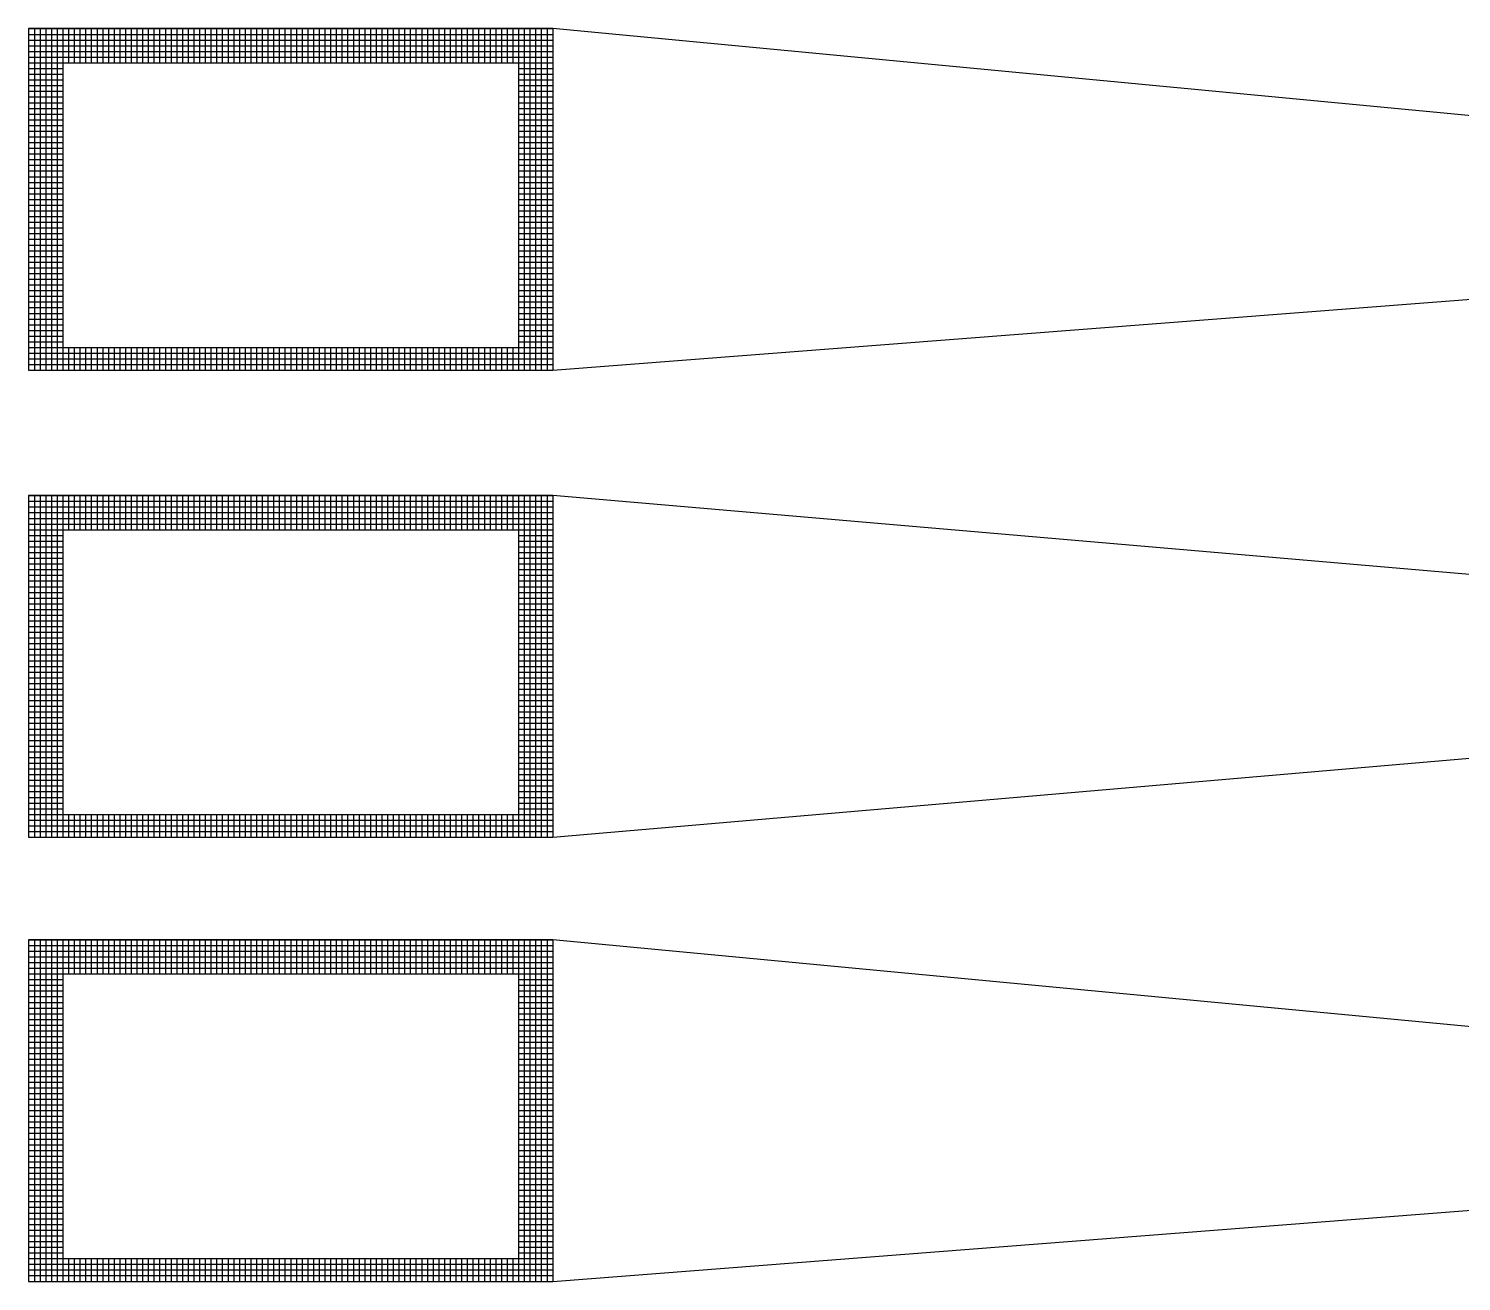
# Model space of a CAD drawing. Header units: millimetres. Extents: x 47.1 to 79.5, y 108.9 to 151.3.
# Drawn here: x 47.1 to 59.68, y 122.7 to 133.7 of the extents above; entities that cross this region are included whole.
import ezdxf

# ---------------------------------------------------------------- set-up
doc = ezdxf.new("R2010")
doc.units = ezdxf.units.MM
doc.layers.add('Adhesion Layer', color=52, linetype='Continuous')
doc.layers.add('Foil', color=5, linetype='Continuous')

msp = doc.modelspace()

# ---------------------------------------------------------------- linework, layer by layer
at = {"layer": 'Adhesion Layer'}
for p, q in [((47.1, 133.7), (51.7, 133.7)), ((47.1, 133.7), (47.1, 130.7)), ((47.15, 133.7), (47.15, 130.7)), ((47.2, 133.7), (47.2, 130.7)), ((47.25, 133.7), (47.25, 130.7)), ((47.3, 133.7), (47.3, 130.7)), ((47.35, 133.7), (47.35, 130.7)), ((47.4, 133.7), (47.4, 130.7)), ((47.45, 133.7), (47.45, 133.4)), ((47.5, 133.7), (47.5, 133.4)), ((47.55, 133.7), (47.55, 133.4)), ((47.6, 133.7), (47.6, 133.4)), ((47.65, 133.7), (47.65, 133.4)), ((47.7, 133.7), (47.7, 133.4)), ((47.75, 133.7), (47.75, 133.4)), ((47.8, 133.7), (47.8, 133.4)), ((47.85, 133.7), (47.85, 133.4)), ((47.9, 133.7), (47.9, 133.4)), ((47.95, 133.7), (47.95, 133.4)), ((48, 133.7), (48, 133.4)), ((48.05, 133.7), (48.05, 133.4)), ((48.1, 133.7), (48.1, 133.4)), ((48.15, 133.7), (48.15, 133.4)), ((48.2, 133.7), (48.2, 133.4)), ((48.25, 133.7), (48.25, 133.4)), ((48.3, 133.7), (48.3, 133.4)), ((48.35, 133.7), (48.35, 133.4)), ((48.4, 133.7), (48.4, 133.4)), ((48.45, 133.7), (48.45, 133.4)), ((48.5, 133.7), (48.5, 133.4)), ((48.55, 133.7), (48.55, 133.4)), ((48.6, 133.7), (48.6, 133.4)), ((48.65, 133.7), (48.65, 133.4)), ((48.7, 133.7), (48.7, 133.4)), ((48.75, 133.7), (48.75, 133.4)), ((48.8, 133.7), (48.8, 133.4)), ((48.85, 133.7), (48.85, 133.4)), ((48.9, 133.7), (48.9, 133.4)), ((48.95, 133.7), (48.95, 133.4)), ((49, 133.7), (49, 133.4)), ((49.05, 133.7), (49.05, 133.4)), ((49.1, 133.7), (49.1, 133.4)), ((49.15, 133.7), (49.15, 133.4)), ((49.2, 133.7), (49.2, 133.4)), ((49.25, 133.7), (49.25, 133.4)), ((49.3, 133.7), (49.3, 133.4)), ((49.35, 133.7), (49.35, 133.4)), ((49.4, 133.7), (49.4, 133.4)), ((49.45, 133.7), (49.45, 133.4)), ((49.5, 133.7), (49.5, 133.4)), ((49.55, 133.7), (49.55, 133.4)), ((49.6, 133.7), (49.6, 133.4)), ((49.65, 133.7), (49.65, 133.4)), ((49.7, 133.7), (49.7, 133.4)), ((49.75, 133.7), (49.75, 133.4)), ((49.8, 133.7), (49.8, 133.4)), ((49.85, 133.7), (49.85, 133.4)), ((49.9, 133.7), (49.9, 133.4)), ((49.95, 133.7), (49.95, 133.4)), ((50, 133.7), (50, 133.4)), ((50.05, 133.7), (50.05, 133.4)), ((50.1, 133.7), (50.1, 133.4)), ((50.15, 133.7), (50.15, 133.4)), ((50.2, 133.7), (50.2, 133.4)), ((50.25, 133.7), (50.25, 133.4)), ((50.3, 133.7), (50.3, 133.4)), ((50.35, 133.7), (50.35, 133.4)), ((50.4, 133.7), (50.4, 133.4)), ((50.45, 133.7), (50.45, 133.4)), ((50.5, 133.7), (50.5, 133.4)), ((50.55, 133.7), (50.55, 133.4)), ((50.6, 133.7), (50.6, 133.4)), ((50.65, 133.7), (50.65, 133.4)), ((50.7, 133.7), (50.7, 133.4)), ((50.75, 133.7), (50.75, 133.4)), ((50.8, 133.7), (50.8, 133.4)), ((50.85, 133.7), (50.85, 133.4)), ((50.9, 133.7), (50.9, 133.4)), ((50.95, 133.7), (50.95, 133.4)), ((51, 133.7), (51, 133.4)), ((51.05, 133.7), (51.05, 133.4)), ((51.1, 133.7), (51.1, 133.4)), ((51.15, 133.7), (51.15, 133.4)), ((51.2, 133.7), (51.2, 133.4)), ((51.25, 133.7), (51.25, 133.4)), ((51.3, 133.7), (51.3, 133.4)), ((51.35, 133.7), (51.35, 133.4)), ((51.4, 133.7), (51.4, 130.7)), ((51.45, 133.7), (51.45, 130.7)), ((51.5, 133.7), (51.5, 130.7)), ((51.55, 133.7), (51.55, 130.7)), ((51.6, 133.7), (51.6, 130.7)), ((51.65, 133.7), (51.65, 130.7)), ((51.7, 133.7), (51.7, 130.7)), ((47.1, 133.65), (51.7, 133.65)), ((47.1, 133.6), (51.7, 133.6)), ((47.1, 133.55), (51.7, 133.55)), ((47.1, 133.5), (51.7, 133.5)), ((47.1, 133.45), (51.7, 133.45)), ((47.1, 133.4), (51.7, 133.4)), ((47.1, 133.35), (47.4, 133.35)), ((51.4, 133.35), (51.7, 133.35)), ((47.1, 133.3), (47.4, 133.3)), ((47.1, 133.25), (47.4, 133.25)), ((47.1, 133.2), (47.4, 133.2)), ((51.4, 133.3), (51.7, 133.3)), ((51.4, 133.25), (51.7, 133.25)), ((51.4, 133.2), (51.7, 133.2)), ((47.1, 133.15), (47.4, 133.15)), ((47.1, 133.1), (47.4, 133.1)), ((51.4, 133.15), (51.7, 133.15)), ((51.4, 133.1), (51.7, 133.1)), ((47.1, 133.05), (47.4, 133.05)), ((47.1, 133), (47.4, 133)), ((47.1, 132.95), (47.4, 132.95)), ((51.4, 133.05), (51.7, 133.05)), ((51.4, 133), (51.7, 133)), ((51.4, 132.95), (51.7, 132.95)), ((47.1, 132.9), (47.4, 132.9)), ((47.1, 132.85), (47.4, 132.85)), ((51.4, 132.9), (51.7, 132.9)), ((51.4, 132.85), (51.7, 132.85)), ((47.1, 132.8), (47.4, 132.8)), ((47.1, 132.75), (47.4, 132.75)), ((47.1, 132.7), (47.4, 132.7)), ((51.4, 132.8), (51.7, 132.8)), ((51.4, 132.75), (51.7, 132.75)), ((51.4, 132.7), (51.7, 132.7)), ((47.1, 132.65), (47.4, 132.65)), ((47.1, 132.6), (47.4, 132.6)), ((51.4, 132.65), (51.7, 132.65)), ((51.4, 132.6), (51.7, 132.6)), ((47.1, 132.55), (47.4, 132.55)), ((47.1, 132.5), (47.4, 132.5)), ((47.1, 132.45), (47.4, 132.45)), ((51.4, 132.55), (51.7, 132.55)), ((51.4, 132.5), (51.7, 132.5)), ((51.4, 132.45), (51.7, 132.45)), ((47.1, 132.4), (47.4, 132.4)), ((47.1, 132.35), (47.4, 132.35)), ((47.1, 132.3), (47.4, 132.3)), ((51.4, 132.4), (51.7, 132.4)), ((51.4, 132.35), (51.7, 132.35)), ((51.4, 132.3), (51.7, 132.3)), ((47.1, 132.25), (47.4, 132.25)), ((47.1, 132.2), (47.4, 132.2)), ((51.4, 132.25), (51.7, 132.25)), ((51.4, 132.2), (51.7, 132.2)), ((47.1, 132.15), (47.4, 132.15)), ((47.1, 132.1), (47.4, 132.1)), ((47.1, 132.05), (47.4, 132.05)), ((51.4, 132.15), (51.7, 132.15)), ((51.4, 132.1), (51.7, 132.1)), ((51.4, 132.05), (51.7, 132.05)), ((47.1, 132), (47.4, 132)), ((47.1, 131.95), (47.4, 131.95)), ((51.4, 132), (51.7, 132)), ((51.4, 131.95), (51.7, 131.95)), ((47.1, 131.9), (47.4, 131.9)), ((47.1, 131.85), (47.4, 131.85)), ((47.1, 131.8), (47.4, 131.8)), ((51.4, 131.9), (51.7, 131.9)), ((51.4, 131.85), (51.7, 131.85)), ((51.4, 131.8), (51.7, 131.8)), ((47.1, 131.75), (47.4, 131.75)), ((47.1, 131.7), (47.4, 131.7)), ((51.4, 131.75), (51.7, 131.75)), ((51.4, 131.7), (51.7, 131.7)), ((47.1, 131.65), (47.4, 131.65)), ((47.1, 131.6), (47.4, 131.6)), ((47.1, 131.55), (47.4, 131.55)), ((51.4, 131.65), (51.7, 131.65)), ((51.4, 131.6), (51.7, 131.6)), ((51.4, 131.55), (51.7, 131.55)), ((47.1, 131.5), (47.4, 131.5)), ((47.1, 131.45), (47.4, 131.45)), ((51.4, 131.5), (51.7, 131.5)), ((51.4, 131.45), (51.7, 131.45)), ((47.1, 131.4), (47.4, 131.4)), ((47.1, 131.35), (47.4, 131.35)), ((47.1, 131.3), (47.4, 131.3)), ((51.4, 131.4), (51.7, 131.4)), ((51.4, 131.35), (51.7, 131.35)), ((51.4, 131.3), (51.7, 131.3)), ((47.1, 131.25), (47.4, 131.25)), ((47.1, 131.2), (47.4, 131.2)), ((51.4, 131.25), (51.7, 131.25)), ((51.4, 131.2), (51.7, 131.2)), ((47.1, 131.15), (47.4, 131.15)), ((47.1, 131.1), (47.4, 131.1)), ((47.1, 131.05), (47.4, 131.05)), ((51.4, 131.15), (51.7, 131.15)), ((51.4, 131.1), (51.7, 131.1)), ((51.4, 131.05), (51.7, 131.05)), ((47.1, 131), (47.4, 131)), ((47.1, 130.95), (47.4, 130.95)), ((51.4, 131), (51.7, 131)), ((51.4, 130.95), (51.7, 130.95)), ((47.1, 130.9), (51.7, 130.9)), ((47.1, 130.85), (51.7, 130.85)), ((47.1, 130.8), (51.7, 130.8)), ((47.45, 130.9), (47.45, 130.7)), ((47.5, 130.9), (47.5, 130.7)), ((47.55, 130.9), (47.55, 130.7)), ((47.6, 130.9), (47.6, 130.7)), ((47.65, 130.9), (47.65, 130.7)), ((47.7, 130.9), (47.7, 130.7)), ((47.75, 130.9), (47.75, 130.7)), ((47.8, 130.9), (47.8, 130.7)), ((47.85, 130.9), (47.85, 130.7)), ((47.9, 130.9), (47.9, 130.7)), ((47.95, 130.9), (47.95, 130.7)), ((48, 130.9), (48, 130.7)), ((48.05, 130.9), (48.05, 130.7)), ((48.1, 130.9), (48.1, 130.7)), ((48.15, 130.9), (48.15, 130.7)), ((48.2, 130.9), (48.2, 130.7)), ((48.25, 130.9), (48.25, 130.7)), ((48.3, 130.9), (48.3, 130.7)), ((48.35, 130.9), (48.35, 130.7)), ((48.4, 130.9), (48.4, 130.7)), ((48.45, 130.9), (48.45, 130.7)), ((48.5, 130.9), (48.5, 130.7)), ((48.55, 130.9), (48.55, 130.7)), ((48.6, 130.9), (48.6, 130.7)), ((48.65, 130.9), (48.65, 130.7)), ((48.7, 130.9), (48.7, 130.7)), ((48.75, 130.9), (48.75, 130.7)), ((48.8, 130.9), (48.8, 130.7)), ((48.85, 130.9), (48.85, 130.7)), ((48.9, 130.9), (48.9, 130.7)), ((48.95, 130.9), (48.95, 130.7)), ((49, 130.9), (49, 130.7)), ((49.05, 130.9), (49.05, 130.7)), ((49.1, 130.9), (49.1, 130.7)), ((49.15, 130.9), (49.15, 130.7)), ((49.2, 130.9), (49.2, 130.7)), ((49.25, 130.9), (49.25, 130.7)), ((49.3, 130.9), (49.3, 130.7)), ((49.35, 130.9), (49.35, 130.7)), ((49.4, 130.9), (49.4, 130.7)), ((49.45, 130.9), (49.45, 130.7)), ((49.5, 130.9), (49.5, 130.7)), ((49.55, 130.9), (49.55, 130.7)), ((49.6, 130.9), (49.6, 130.7)), ((49.65, 130.9), (49.65, 130.7)), ((49.7, 130.9), (49.7, 130.7)), ((49.75, 130.9), (49.75, 130.7)), ((49.8, 130.9), (49.8, 130.7)), ((49.85, 130.9), (49.85, 130.7)), ((49.9, 130.9), (49.9, 130.7)), ((49.95, 130.9), (49.95, 130.7)), ((50, 130.9), (50, 130.7)), ((50.05, 130.9), (50.05, 130.7)), ((50.1, 130.9), (50.1, 130.7)), ((50.15, 130.9), (50.15, 130.7)), ((50.2, 130.9), (50.2, 130.7)), ((50.25, 130.9), (50.25, 130.7)), ((50.3, 130.9), (50.3, 130.7)), ((50.35, 130.9), (50.35, 130.7)), ((50.4, 130.9), (50.4, 130.7)), ((50.45, 130.9), (50.45, 130.7)), ((50.5, 130.9), (50.5, 130.7)), ((50.55, 130.9), (50.55, 130.7)), ((50.6, 130.9), (50.6, 130.7)), ((50.65, 130.9), (50.65, 130.7)), ((50.7, 130.9), (50.7, 130.7)), ((50.75, 130.9), (50.75, 130.7)), ((50.8, 130.9), (50.8, 130.7)), ((50.85, 130.9), (50.85, 130.7)), ((50.9, 130.9), (50.9, 130.7)), ((50.95, 130.9), (50.95, 130.7)), ((51, 130.9), (51, 130.7)), ((51.05, 130.9), (51.05, 130.7)), ((51.1, 130.9), (51.1, 130.7)), ((51.15, 130.9), (51.15, 130.7)), ((51.2, 130.9), (51.2, 130.7)), ((51.25, 130.9), (51.25, 130.7)), ((51.3, 130.9), (51.3, 130.7)), ((51.35, 130.9), (51.35, 130.7)), ((47.1, 130.75), (51.7, 130.75)), ((47.1, 130.7), (51.7, 130.7)), ((47.1, 129.6), (51.7, 129.6)), ((47.1, 129.6), (47.1, 126.6)), ((47.1, 129.55), (51.7, 129.55)), ((47.15, 129.6), (47.15, 126.6)), ((47.2, 129.6), (47.2, 126.6)), ((47.25, 129.6), (47.25, 126.6)), ((47.3, 129.6), (47.3, 126.6)), ((47.35, 129.6), (47.35, 126.6)), ((47.4, 129.6), (47.4, 126.6)), ((47.45, 129.6), (47.45, 129.3)), ((47.5, 129.6), (47.5, 129.3)), ((47.55, 129.6), (47.55, 129.3)), ((47.6, 129.6), (47.6, 129.3)), ((47.65, 129.6), (47.65, 129.3)), ((47.7, 129.6), (47.7, 129.3)), ((47.75, 129.6), (47.75, 129.3)), ((47.8, 129.6), (47.8, 129.3)), ((47.85, 129.6), (47.85, 129.3)), ((47.9, 129.6), (47.9, 129.3)), ((47.95, 129.6), (47.95, 129.3)), ((48, 129.6), (48, 129.3)), ((48.05, 129.6), (48.05, 129.3)), ((48.1, 129.6), (48.1, 129.3)), ((48.15, 129.6), (48.15, 129.3)), ((48.2, 129.6), (48.2, 129.3)), ((48.25, 129.6), (48.25, 129.3)), ((48.3, 129.6), (48.3, 129.3)), ((48.35, 129.6), (48.35, 129.3)), ((48.4, 129.6), (48.4, 129.3)), ((48.45, 129.6), (48.45, 129.3)), ((48.5, 129.6), (48.5, 129.3)), ((48.55, 129.6), (48.55, 129.3)), ((48.6, 129.6), (48.6, 129.3)), ((48.65, 129.6), (48.65, 129.3)), ((48.7, 129.6), (48.7, 129.3)), ((48.75, 129.6), (48.75, 129.3)), ((48.8, 129.6), (48.8, 129.3)), ((48.85, 129.6), (48.85, 129.3)), ((48.9, 129.6), (48.9, 129.3)), ((48.95, 129.6), (48.95, 129.3)), ((49, 129.6), (49, 129.3)), ((49.05, 129.6), (49.05, 129.3)), ((49.1, 129.6), (49.1, 129.3)), ((49.15, 129.6), (49.15, 129.3)), ((49.2, 129.6), (49.2, 129.3)), ((49.25, 129.6), (49.25, 129.3)), ((49.3, 129.6), (49.3, 129.3)), ((49.35, 129.6), (49.35, 129.3)), ((49.4, 129.6), (49.4, 129.3)), ((49.45, 129.6), (49.45, 129.3)), ((49.5, 129.6), (49.5, 129.3)), ((49.55, 129.6), (49.55, 129.3)), ((49.6, 129.6), (49.6, 129.3)), ((49.65, 129.6), (49.65, 129.3)), ((49.7, 129.6), (49.7, 129.3)), ((49.75, 129.6), (49.75, 129.3)), ((49.8, 129.6), (49.8, 129.3)), ((49.85, 129.6), (49.85, 129.3)), ((49.9, 129.6), (49.9, 129.3)), ((49.95, 129.6), (49.95, 129.3)), ((50, 129.6), (50, 129.3)), ((50.05, 129.6), (50.05, 129.3)), ((50.1, 129.6), (50.1, 129.3)), ((50.15, 129.6), (50.15, 129.3)), ((50.2, 129.6), (50.2, 129.3)), ((50.25, 129.6), (50.25, 129.3)), ((50.3, 129.6), (50.3, 129.3)), ((50.35, 129.6), (50.35, 129.3)), ((50.4, 129.6), (50.4, 129.3)), ((50.45, 129.6), (50.45, 129.3)), ((50.5, 129.6), (50.5, 129.3)), ((50.55, 129.6), (50.55, 129.3)), ((50.6, 129.6), (50.6, 129.3)), ((50.65, 129.6), (50.65, 129.3)), ((50.7, 129.6), (50.7, 129.3)), ((50.75, 129.6), (50.75, 129.3)), ((50.8, 129.6), (50.8, 129.3)), ((50.85, 129.6), (50.85, 129.3)), ((50.9, 129.6), (50.9, 129.3)), ((50.95, 129.6), (50.95, 129.3)), ((51, 129.6), (51, 129.3)), ((51.05, 129.6), (51.05, 129.3)), ((51.1, 129.6), (51.1, 129.3)), ((51.15, 129.6), (51.15, 129.3)), ((51.2, 129.6), (51.2, 129.3)), ((51.25, 129.6), (51.25, 129.3)), ((51.3, 129.6), (51.3, 129.3)), ((51.35, 129.6), (51.35, 129.3)), ((51.4, 129.6), (51.4, 126.6)), ((51.45, 129.6), (51.45, 126.6)), ((51.5, 129.6), (51.5, 126.6)), ((51.55, 129.6), (51.55, 126.6)), ((51.6, 129.6), (51.6, 126.6)), ((51.65, 129.6), (51.65, 126.6)), ((51.7, 129.6), (51.7, 126.6)), ((47.1, 129.5), (51.7, 129.5)), ((47.1, 129.45), (51.7, 129.45)), ((47.1, 129.4), (51.7, 129.4)), ((47.1, 129.35), (51.7, 129.35)), ((47.1, 129.3), (51.7, 129.3)), ((47.1, 129.25), (47.4, 129.25)), ((47.1, 129.2), (47.4, 129.2)), ((51.4, 129.25), (51.7, 129.25)), ((51.4, 129.2), (51.7, 129.2)), ((47.1, 129.15), (47.4, 129.15)), ((47.1, 129.1), (47.4, 129.1)), ((47.1, 129.05), (47.4, 129.05)), ((51.4, 129.15), (51.7, 129.15)), ((51.4, 129.1), (51.7, 129.1)), ((51.4, 129.05), (51.7, 129.05)), ((47.1, 129), (47.4, 129)), ((47.1, 128.95), (47.4, 128.95)), ((51.4, 129), (51.7, 129)), ((51.4, 128.95), (51.7, 128.95)), ((47.1, 128.9), (47.4, 128.9)), ((47.1, 128.85), (47.4, 128.85)), ((47.1, 128.8), (47.4, 128.8)), ((51.4, 128.9), (51.7, 128.9)), ((51.4, 128.85), (51.7, 128.85)), ((51.4, 128.8), (51.7, 128.8)), ((47.1, 128.75), (47.4, 128.75)), ((47.1, 128.7), (47.4, 128.7)), ((51.4, 128.75), (51.7, 128.75)), ((51.4, 128.7), (51.7, 128.7)), ((47.1, 128.65), (47.4, 128.65)), ((47.1, 128.6), (47.4, 128.6)), ((47.1, 128.55), (47.4, 128.55)), ((51.4, 128.65), (51.7, 128.65)), ((51.4, 128.6), (51.7, 128.6)), ((51.4, 128.55), (51.7, 128.55)), ((47.1, 128.5), (47.4, 128.5)), ((47.1, 128.45), (47.4, 128.45)), ((51.4, 128.5), (51.7, 128.5)), ((51.4, 128.45), (51.7, 128.45)), ((47.1, 128.4), (47.4, 128.4)), ((47.1, 128.35), (47.4, 128.35)), ((47.1, 128.3), (47.4, 128.3)), ((51.4, 128.4), (51.7, 128.4)), ((51.4, 128.35), (51.7, 128.35)), ((51.4, 128.3), (51.7, 128.3)), ((47.1, 128.25), (47.4, 128.25)), ((47.1, 128.2), (47.4, 128.2)), ((47.1, 128.15), (47.4, 128.15)), ((51.4, 128.25), (51.7, 128.25)), ((51.4, 128.2), (51.7, 128.2)), ((51.4, 128.15), (51.7, 128.15)), ((47.1, 128.1), (47.4, 128.1)), ((47.1, 128.05), (47.4, 128.05)), ((51.4, 128.1), (51.7, 128.1)), ((51.4, 128.05), (51.7, 128.05)), ((47.1, 128), (47.4, 128)), ((47.1, 127.95), (47.4, 127.95)), ((47.1, 127.9), (47.4, 127.9)), ((51.4, 128), (51.7, 128)), ((51.4, 127.95), (51.7, 127.95)), ((51.4, 127.9), (51.7, 127.9)), ((47.1, 127.85), (47.4, 127.85)), ((47.1, 127.8), (47.4, 127.8)), ((51.4, 127.85), (51.7, 127.85)), ((51.4, 127.8), (51.7, 127.8)), ((47.1, 127.75), (47.4, 127.75)), ((47.1, 127.7), (47.4, 127.7)), ((47.1, 127.65), (47.4, 127.65)), ((51.4, 127.75), (51.7, 127.75)), ((51.4, 127.7), (51.7, 127.7)), ((51.4, 127.65), (51.7, 127.65)), ((47.1, 127.6), (47.4, 127.6)), ((47.1, 127.55), (47.4, 127.55)), ((51.4, 127.6), (51.7, 127.6)), ((51.4, 127.55), (51.7, 127.55)), ((47.1, 127.5), (47.4, 127.5)), ((47.1, 127.45), (47.4, 127.45)), ((47.1, 127.4), (47.4, 127.4)), ((51.4, 127.5), (51.7, 127.5)), ((51.4, 127.45), (51.7, 127.45)), ((51.4, 127.4), (51.7, 127.4)), ((47.1, 127.35), (47.4, 127.35)), ((47.1, 127.3), (47.4, 127.3)), ((51.4, 127.35), (51.7, 127.35)), ((51.4, 127.3), (51.7, 127.3)), ((47.1, 127.25), (47.4, 127.25)), ((47.1, 127.2), (47.4, 127.2)), ((47.1, 127.15), (47.4, 127.15)), ((51.4, 127.25), (51.7, 127.25)), ((51.4, 127.2), (51.7, 127.2)), ((51.4, 127.15), (51.7, 127.15)), ((47.1, 127.1), (47.4, 127.1)), ((47.1, 127.05), (47.4, 127.05)), ((51.4, 127.1), (51.7, 127.1)), ((51.4, 127.05), (51.7, 127.05)), ((47.1, 127), (47.4, 127)), ((47.1, 126.95), (47.4, 126.95)), ((47.1, 126.9), (47.4, 126.9)), ((51.4, 127), (51.7, 127)), ((51.4, 126.95), (51.7, 126.95)), ((51.4, 126.9), (51.7, 126.9)), ((47.1, 126.85), (47.4, 126.85)), ((47.1, 126.8), (51.7, 126.8)), ((47.45, 126.8), (47.45, 126.6)), ((47.5, 126.8), (47.5, 126.6)), ((47.55, 126.8), (47.55, 126.6)), ((47.6, 126.8), (47.6, 126.6)), ((47.65, 126.8), (47.65, 126.6)), ((47.7, 126.8), (47.7, 126.6)), ((47.75, 126.8), (47.75, 126.6)), ((47.8, 126.8), (47.8, 126.6)), ((47.85, 126.8), (47.85, 126.6)), ((47.9, 126.8), (47.9, 126.6)), ((47.95, 126.8), (47.95, 126.6)), ((48, 126.8), (48, 126.6)), ((48.05, 126.8), (48.05, 126.6)), ((48.1, 126.8), (48.1, 126.6)), ((48.15, 126.8), (48.15, 126.6)), ((48.2, 126.8), (48.2, 126.6)), ((48.25, 126.8), (48.25, 126.6)), ((48.3, 126.8), (48.3, 126.6)), ((48.35, 126.8), (48.35, 126.6)), ((48.4, 126.8), (48.4, 126.6)), ((48.45, 126.8), (48.45, 126.6)), ((48.5, 126.8), (48.5, 126.6)), ((48.55, 126.8), (48.55, 126.6)), ((48.6, 126.8), (48.6, 126.6)), ((48.65, 126.8), (48.65, 126.6)), ((48.7, 126.8), (48.7, 126.6)), ((48.75, 126.8), (48.75, 126.6)), ((48.8, 126.8), (48.8, 126.6)), ((48.85, 126.8), (48.85, 126.6)), ((48.9, 126.8), (48.9, 126.6)), ((48.95, 126.8), (48.95, 126.6)), ((49, 126.8), (49, 126.6)), ((49.05, 126.8), (49.05, 126.6)), ((49.1, 126.8), (49.1, 126.6)), ((49.15, 126.8), (49.15, 126.6)), ((49.2, 126.8), (49.2, 126.6)), ((49.25, 126.8), (49.25, 126.6)), ((49.3, 126.8), (49.3, 126.6)), ((49.35, 126.8), (49.35, 126.6)), ((49.4, 126.8), (49.4, 126.6)), ((49.45, 126.8), (49.45, 126.6)), ((49.5, 126.8), (49.5, 126.6)), ((49.55, 126.8), (49.55, 126.6)), ((49.6, 126.8), (49.6, 126.6)), ((49.65, 126.8), (49.65, 126.6)), ((49.7, 126.8), (49.7, 126.6)), ((49.75, 126.8), (49.75, 126.6)), ((49.8, 126.8), (49.8, 126.6)), ((49.85, 126.8), (49.85, 126.6)), ((49.9, 126.8), (49.9, 126.6)), ((49.95, 126.8), (49.95, 126.6)), ((50, 126.8), (50, 126.6)), ((50.05, 126.8), (50.05, 126.6)), ((50.1, 126.8), (50.1, 126.6)), ((50.15, 126.8), (50.15, 126.6)), ((50.2, 126.8), (50.2, 126.6)), ((50.25, 126.8), (50.25, 126.6)), ((50.3, 126.8), (50.3, 126.6)), ((50.35, 126.8), (50.35, 126.6)), ((50.4, 126.8), (50.4, 126.6)), ((50.45, 126.8), (50.45, 126.6)), ((50.5, 126.8), (50.5, 126.6)), ((50.55, 126.8), (50.55, 126.6)), ((50.6, 126.8), (50.6, 126.6)), ((50.65, 126.8), (50.65, 126.6)), ((50.7, 126.8), (50.7, 126.6)), ((50.75, 126.8), (50.75, 126.6)), ((50.8, 126.8), (50.8, 126.6)), ((50.85, 126.8), (50.85, 126.6)), ((50.9, 126.8), (50.9, 126.6)), ((50.95, 126.8), (50.95, 126.6)), ((51, 126.8), (51, 126.6)), ((51.05, 126.8), (51.05, 126.6)), ((51.1, 126.8), (51.1, 126.6)), ((51.15, 126.8), (51.15, 126.6)), ((51.2, 126.8), (51.2, 126.6)), ((51.25, 126.8), (51.25, 126.6)), ((51.3, 126.8), (51.3, 126.6)), ((51.35, 126.8), (51.35, 126.6)), ((51.4, 126.85), (51.7, 126.85)), ((47.1, 126.75), (51.7, 126.75)), ((47.1, 126.7), (51.7, 126.7)), ((47.1, 126.65), (51.7, 126.65)), ((47.1, 126.6), (51.7, 126.6)), ((47.1, 125.7), (51.7, 125.7)), ((47.1, 125.7), (47.1, 122.7)), ((47.1, 125.65), (51.7, 125.65)), ((47.15, 125.7), (47.15, 122.7)), ((47.2, 125.7), (47.2, 122.7)), ((47.25, 125.7), (47.25, 122.7)), ((47.3, 125.7), (47.3, 122.7)), ((47.35, 125.7), (47.35, 122.7)), ((47.4, 125.7), (47.4, 122.7)), ((47.45, 125.7), (47.45, 125.4)), ((47.5, 125.7), (47.5, 125.4)), ((47.55, 125.7), (47.55, 125.4)), ((47.6, 125.7), (47.6, 125.4)), ((47.65, 125.7), (47.65, 125.4)), ((47.7, 125.7), (47.7, 125.4)), ((47.75, 125.7), (47.75, 125.4)), ((47.8, 125.7), (47.8, 125.4)), ((47.85, 125.7), (47.85, 125.4)), ((47.9, 125.7), (47.9, 125.4)), ((47.95, 125.7), (47.95, 125.4)), ((48, 125.7), (48, 125.4)), ((48.05, 125.7), (48.05, 125.4)), ((48.1, 125.7), (48.1, 125.4)), ((48.15, 125.7), (48.15, 125.4)), ((48.2, 125.7), (48.2, 125.4)), ((48.25, 125.7), (48.25, 125.4)), ((48.3, 125.7), (48.3, 125.4)), ((48.35, 125.7), (48.35, 125.4)), ((48.4, 125.7), (48.4, 125.4)), ((48.45, 125.7), (48.45, 125.4)), ((48.5, 125.7), (48.5, 125.4)), ((48.55, 125.7), (48.55, 125.4)), ((48.6, 125.7), (48.6, 125.4)), ((48.65, 125.7), (48.65, 125.4)), ((48.7, 125.7), (48.7, 125.4)), ((48.75, 125.7), (48.75, 125.4)), ((48.8, 125.7), (48.8, 125.4)), ((48.85, 125.7), (48.85, 125.4)), ((48.9, 125.7), (48.9, 125.4)), ((48.95, 125.7), (48.95, 125.4)), ((49, 125.7), (49, 125.4)), ((49.05, 125.7), (49.05, 125.4)), ((49.1, 125.7), (49.1, 125.4)), ((49.15, 125.7), (49.15, 125.4)), ((49.2, 125.7), (49.2, 125.4)), ((49.25, 125.7), (49.25, 125.4)), ((49.3, 125.7), (49.3, 125.4)), ((49.35, 125.7), (49.35, 125.4)), ((49.4, 125.7), (49.4, 125.4)), ((49.45, 125.7), (49.45, 125.4)), ((49.5, 125.7), (49.5, 125.4)), ((49.55, 125.7), (49.55, 125.4)), ((49.6, 125.7), (49.6, 125.4)), ((49.65, 125.7), (49.65, 125.4)), ((49.7, 125.7), (49.7, 125.4)), ((49.75, 125.7), (49.75, 125.4)), ((49.8, 125.7), (49.8, 125.4)), ((49.85, 125.7), (49.85, 125.4)), ((49.9, 125.7), (49.9, 125.4)), ((49.95, 125.7), (49.95, 125.4)), ((50, 125.7), (50, 125.4)), ((50.05, 125.7), (50.05, 125.4)), ((50.1, 125.7), (50.1, 125.4)), ((50.15, 125.7), (50.15, 125.4)), ((50.2, 125.7), (50.2, 125.4)), ((50.25, 125.7), (50.25, 125.4)), ((50.3, 125.7), (50.3, 125.4)), ((50.35, 125.7), (50.35, 125.4)), ((50.4, 125.7), (50.4, 125.4)), ((50.45, 125.7), (50.45, 125.4)), ((50.5, 125.7), (50.5, 125.4)), ((50.55, 125.7), (50.55, 125.4)), ((50.6, 125.7), (50.6, 125.4)), ((50.65, 125.7), (50.65, 125.4)), ((50.7, 125.7), (50.7, 125.4)), ((50.75, 125.7), (50.75, 125.4)), ((50.8, 125.7), (50.8, 125.4)), ((50.85, 125.7), (50.85, 125.4)), ((50.9, 125.7), (50.9, 125.4)), ((50.95, 125.7), (50.95, 125.4)), ((51, 125.7), (51, 125.4)), ((51.05, 125.7), (51.05, 125.4)), ((51.1, 125.7), (51.1, 125.4)), ((51.15, 125.7), (51.15, 125.4)), ((51.2, 125.7), (51.2, 125.4)), ((51.25, 125.7), (51.25, 125.4)), ((51.3, 125.7), (51.3, 125.4)), ((51.35, 125.7), (51.35, 125.4)), ((51.4, 125.7), (51.4, 122.7)), ((51.45, 125.7), (51.45, 122.7)), ((51.5, 125.7), (51.5, 122.7)), ((51.55, 125.7), (51.55, 122.7)), ((51.6, 125.7), (51.6, 122.7)), ((51.65, 125.7), (51.65, 122.7)), ((51.7, 125.7), (51.7, 122.7)), ((47.1, 125.6), (51.7, 125.6)), ((47.1, 125.55), (51.7, 125.55)), ((47.1, 125.5), (51.7, 125.5)), ((47.1, 125.45), (51.7, 125.45)), ((47.1, 125.4), (51.7, 125.4)), ((47.1, 125.35), (47.4, 125.35)), ((47.1, 125.3), (47.4, 125.3)), ((51.4, 125.35), (51.7, 125.35)), ((51.4, 125.3), (51.7, 125.3)), ((47.1, 125.25), (47.4, 125.25)), ((47.1, 125.2), (47.4, 125.2)), ((47.1, 125.15), (47.4, 125.15)), ((51.4, 125.25), (51.7, 125.25)), ((51.4, 125.2), (51.7, 125.2)), ((51.4, 125.15), (51.7, 125.15)), ((47.1, 125.1), (47.4, 125.1)), ((47.1, 125.05), (47.4, 125.05)), ((51.4, 125.1), (51.7, 125.1)), ((51.4, 125.05), (51.7, 125.05)), ((47.1, 125), (47.4, 125)), ((47.1, 124.95), (47.4, 124.95)), ((47.1, 124.9), (47.4, 124.9)), ((51.4, 125), (51.7, 125)), ((51.4, 124.95), (51.7, 124.95)), ((51.4, 124.9), (51.7, 124.9)), ((47.1, 124.85), (47.4, 124.85)), ((47.1, 124.8), (47.4, 124.8)), ((51.4, 124.85), (51.7, 124.85)), ((51.4, 124.8), (51.7, 124.8)), ((47.1, 124.75), (47.4, 124.75)), ((47.1, 124.7), (47.4, 124.7)), ((47.1, 124.65), (47.4, 124.65)), ((51.4, 124.75), (51.7, 124.75)), ((51.4, 124.7), (51.7, 124.7)), ((51.4, 124.65), (51.7, 124.65)), ((47.1, 124.6), (47.4, 124.6)), ((47.1, 124.55), (47.4, 124.55)), ((51.4, 124.6), (51.7, 124.6)), ((51.4, 124.55), (51.7, 124.55)), ((47.1, 124.5), (47.4, 124.5)), ((47.1, 124.45), (47.4, 124.45)), ((47.1, 124.4), (47.4, 124.4)), ((51.4, 124.5), (51.7, 124.5)), ((51.4, 124.45), (51.7, 124.45)), ((51.4, 124.4), (51.7, 124.4)), ((47.1, 124.35), (47.4, 124.35)), ((47.1, 124.3), (47.4, 124.3)), ((51.4, 124.35), (51.7, 124.35)), ((51.4, 124.3), (51.7, 124.3)), ((47.1, 124.25), (47.4, 124.25)), ((47.1, 124.2), (47.4, 124.2)), ((47.1, 124.15), (47.4, 124.15)), ((51.4, 124.25), (51.7, 124.25)), ((51.4, 124.2), (51.7, 124.2)), ((51.4, 124.15), (51.7, 124.15)), ((47.1, 124.1), (47.4, 124.1)), ((47.1, 124.05), (47.4, 124.05)), ((47.1, 124), (47.4, 124)), ((51.4, 124.1), (51.7, 124.1)), ((51.4, 124.05), (51.7, 124.05)), ((51.4, 124), (51.7, 124)), ((47.1, 123.95), (47.4, 123.95)), ((47.1, 123.9), (47.4, 123.9)), ((51.4, 123.95), (51.7, 123.95)), ((51.4, 123.9), (51.7, 123.9)), ((47.1, 123.85), (47.4, 123.85)), ((47.1, 123.8), (47.4, 123.8)), ((47.1, 123.75), (47.4, 123.75)), ((51.4, 123.85), (51.7, 123.85)), ((51.4, 123.8), (51.7, 123.8)), ((51.4, 123.75), (51.7, 123.75)), ((47.1, 123.7), (47.4, 123.7)), ((47.1, 123.65), (47.4, 123.65)), ((51.4, 123.7), (51.7, 123.7)), ((51.4, 123.65), (51.7, 123.65)), ((47.1, 123.6), (47.4, 123.6)), ((47.1, 123.55), (47.4, 123.55)), ((47.1, 123.5), (47.4, 123.5)), ((51.4, 123.6), (51.7, 123.6)), ((51.4, 123.55), (51.7, 123.55)), ((51.4, 123.5), (51.7, 123.5)), ((47.1, 123.45), (47.4, 123.45)), ((47.1, 123.4), (47.4, 123.4)), ((51.4, 123.45), (51.7, 123.45)), ((51.4, 123.4), (51.7, 123.4)), ((47.1, 123.35), (47.4, 123.35)), ((47.1, 123.3), (47.4, 123.3)), ((47.1, 123.25), (47.4, 123.25)), ((51.4, 123.35), (51.7, 123.35)), ((51.4, 123.3), (51.7, 123.3)), ((51.4, 123.25), (51.7, 123.25)), ((47.1, 123.2), (47.4, 123.2)), ((47.1, 123.15), (47.4, 123.15)), ((51.4, 123.2), (51.7, 123.2)), ((51.4, 123.15), (51.7, 123.15)), ((47.1, 123.1), (47.4, 123.1)), ((47.1, 123.05), (47.4, 123.05)), ((47.1, 123), (47.4, 123)), ((51.4, 123.1), (51.7, 123.1)), ((51.4, 123.05), (51.7, 123.05)), ((51.4, 123), (51.7, 123)), ((47.1, 122.95), (47.4, 122.95)), ((47.1, 122.9), (51.7, 122.9)), ((47.45, 122.9), (47.45, 122.7)), ((47.5, 122.9), (47.5, 122.7)), ((47.55, 122.9), (47.55, 122.7)), ((47.6, 122.9), (47.6, 122.7)), ((47.65, 122.9), (47.65, 122.7)), ((47.7, 122.9), (47.7, 122.7)), ((47.75, 122.9), (47.75, 122.7)), ((47.8, 122.9), (47.8, 122.7)), ((47.85, 122.9), (47.85, 122.7)), ((47.9, 122.9), (47.9, 122.7)), ((47.95, 122.9), (47.95, 122.7)), ((48, 122.9), (48, 122.7)), ((48.05, 122.9), (48.05, 122.7)), ((48.1, 122.9), (48.1, 122.7)), ((48.15, 122.9), (48.15, 122.7)), ((48.2, 122.9), (48.2, 122.7)), ((48.25, 122.9), (48.25, 122.7)), ((48.3, 122.9), (48.3, 122.7)), ((48.35, 122.9), (48.35, 122.7)), ((48.4, 122.9), (48.4, 122.7)), ((48.45, 122.9), (48.45, 122.7)), ((48.5, 122.9), (48.5, 122.7)), ((48.55, 122.9), (48.55, 122.7)), ((48.6, 122.9), (48.6, 122.7)), ((48.65, 122.9), (48.65, 122.7)), ((48.7, 122.9), (48.7, 122.7)), ((48.75, 122.9), (48.75, 122.7)), ((48.8, 122.9), (48.8, 122.7)), ((48.85, 122.9), (48.85, 122.7)), ((48.9, 122.9), (48.9, 122.7)), ((48.95, 122.9), (48.95, 122.7)), ((49, 122.9), (49, 122.7)), ((49.05, 122.9), (49.05, 122.7)), ((49.1, 122.9), (49.1, 122.7)), ((49.15, 122.9), (49.15, 122.7)), ((49.2, 122.9), (49.2, 122.7)), ((49.25, 122.9), (49.25, 122.7)), ((49.3, 122.9), (49.3, 122.7)), ((49.35, 122.9), (49.35, 122.7)), ((49.4, 122.9), (49.4, 122.7)), ((49.45, 122.9), (49.45, 122.7)), ((49.5, 122.9), (49.5, 122.7)), ((49.55, 122.9), (49.55, 122.7)), ((49.6, 122.9), (49.6, 122.7)), ((49.65, 122.9), (49.65, 122.7)), ((49.7, 122.9), (49.7, 122.7)), ((49.75, 122.9), (49.75, 122.7)), ((49.8, 122.9), (49.8, 122.7)), ((49.85, 122.9), (49.85, 122.7)), ((49.9, 122.9), (49.9, 122.7)), ((49.95, 122.9), (49.95, 122.7)), ((50, 122.9), (50, 122.7)), ((50.05, 122.9), (50.05, 122.7)), ((50.1, 122.9), (50.1, 122.7)), ((50.15, 122.9), (50.15, 122.7)), ((50.2, 122.9), (50.2, 122.7)), ((50.25, 122.9), (50.25, 122.7)), ((50.3, 122.9), (50.3, 122.7)), ((50.35, 122.9), (50.35, 122.7)), ((50.4, 122.9), (50.4, 122.7)), ((50.45, 122.9), (50.45, 122.7)), ((50.5, 122.9), (50.5, 122.7)), ((50.55, 122.9), (50.55, 122.7)), ((50.6, 122.9), (50.6, 122.7)), ((50.65, 122.9), (50.65, 122.7)), ((50.7, 122.9), (50.7, 122.7)), ((50.75, 122.9), (50.75, 122.7)), ((50.8, 122.9), (50.8, 122.7)), ((50.85, 122.9), (50.85, 122.7)), ((50.9, 122.9), (50.9, 122.7)), ((50.95, 122.9), (50.95, 122.7)), ((51, 122.9), (51, 122.7)), ((51.05, 122.9), (51.05, 122.7)), ((51.1, 122.9), (51.1, 122.7)), ((51.15, 122.9), (51.15, 122.7)), ((51.2, 122.9), (51.2, 122.7)), ((51.25, 122.9), (51.25, 122.7)), ((51.3, 122.9), (51.3, 122.7)), ((51.35, 122.9), (51.35, 122.7)), ((51.4, 122.95), (51.7, 122.95)), ((47.1, 122.85), (51.7, 122.85)), ((47.1, 122.8), (51.7, 122.8)), ((47.1, 122.75), (51.7, 122.75)), ((47.1, 122.7), (51.7, 122.7))]:
    msp.add_line(p, q, dxfattribs=at)
at = {"layer": 'Foil'}
for p, q in [((51.7, 133.7), (47.1, 133.7)), ((47.1, 133.7), (47.1, 130.7)), ((63.3, 132.6), (51.7, 133.7)), ((51.7, 130.7), (63.3, 131.6)), ((47.1, 130.7), (51.7, 130.7)), ((47.1, 129.6), (47.1, 126.6)), ((51.7, 129.6), (47.1, 129.6)), ((63.3, 128.6), (51.7, 129.6)), ((51.7, 126.6), (63.3, 127.6)), ((47.1, 126.6), (51.7, 126.6)), ((51.7, 125.7), (47.1, 125.7)), ((47.1, 125.7), (47.1, 122.7)), ((63.3, 124.6), (51.7, 125.7)), ((51.7, 122.7), (63.3, 123.6)), ((47.1, 122.7), (51.7, 122.7))]:
    msp.add_line(p, q, dxfattribs=at)

doc.saveas('drawing.dxf')
